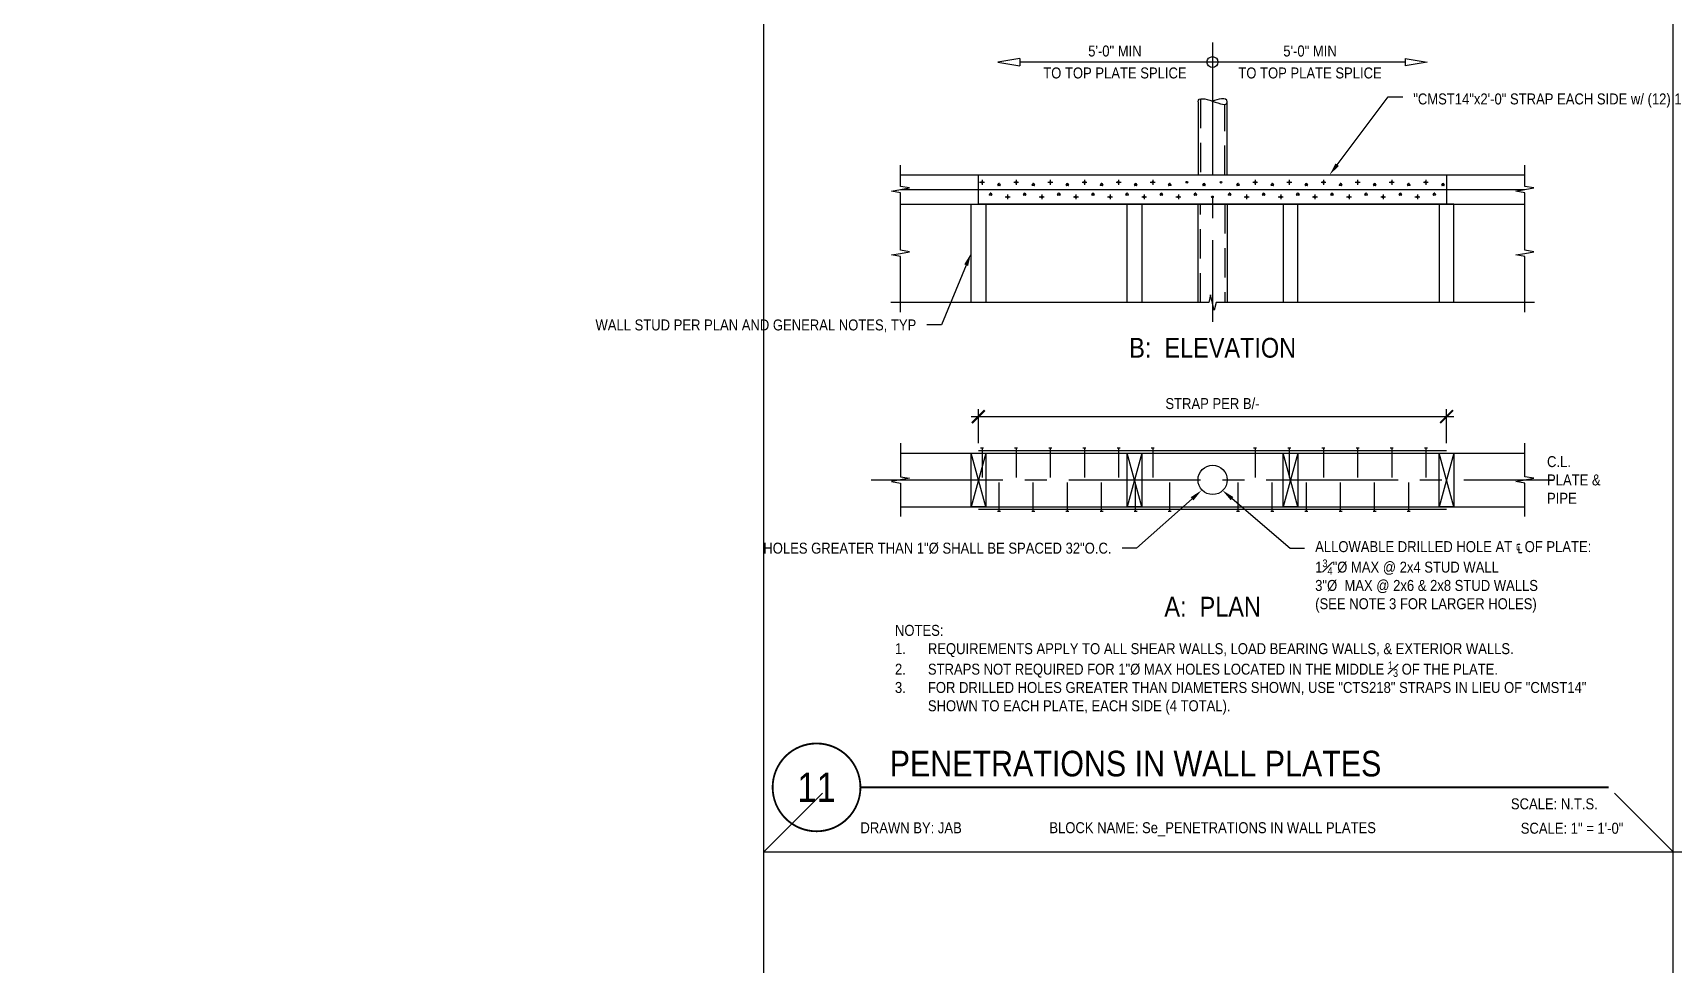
# Model space of a CAD drawing. Header units: inches. Extents: x -16404 to 14624, y -1591 to 16152.
# Drawn here: x 1229 to 1397.1, y 7280.5 to 7375.9 of the extents above; entities that cross this region are included whole.
import ezdxf
from ezdxf import colors
from ezdxf.entities.mleader import LeaderData, LeaderLine
from ezdxf.enums import TextEntityAlignment as Align
from ezdxf.math import Vec2, Vec3

# ---------------------------------------------------------------- set-up
doc = ezdxf.new("R2010")
doc.units = ezdxf.units.IN
doc.header["$LTSCALE"] = 24
doc.header["$MEASUREMENT"] = 0
for name, pattern in [('CENTER2', [1.125, 0.75, -0.125, 0.125, -0.125]), ('DASHED2', [0.375, 0.25, -0.125]), ('HIDDEN2', [0.1875, 0.125, -0.0625])]:
    doc.linetypes.add(name, pattern=pattern)
doc.layers.get('0').update_dxf_attribs({"linetype": 'CONTINUOUS'})
doc.layers.get('DefPoints').update_dxf_attribs({"color": 251, "linetype": 'CONTINUOUS'})
doc.layers.add('DESIGNER COMMENTS', color=221, linetype='CONTINUOUS', plot=False)
doc.layers.add('S-ANNO-GRID-NONPLOT', color=251, linetype='CONTINUOUS', plot=False)
for name, color, linetype in [('S-ANNO-DIMS', 2, 'CONTINUOUS'), ('S-ANNO-NOTE', 4, 'CONTINUOUS'), ('S-BREAK', 2, 'CONTINUOUS'), ('S-GRID', 1, 'CENTER2'), ('S-NAIL', 2, 'CONTINUOUS'), ('S-SIMPSON', 2, 'CONTINUOUS'), ('S-STEEL', 4, 'CONTINUOUS'), ('S-TYP DETAIL BLOCKS', 1, 'CONTINUOUS'), ('S-WOOD', 3, 'CONTINUOUS')]:
    doc.layers.add(name, color=color, linetype=linetype)
doc.styles.add('Arial', font='arial.ttf', dxfattribs={"width": 0.85})
doc.dimstyles.new('DIM-12_Se', dxfattribs={"dimscale": 12, "dimtxt": 0.09375, "dimasz": 0.109375, "dimexe": 0.0625, "dimexo": 0.0625, "dimgap": 0.0625, "dimtad": 1, "dimdec": 4, "dimzin": 11, "dimdsep": 46, "dimlunit": 4, "dimtxsty": 'Arial', "dimblk": 'ARCHTICK', "dimcen": 0.125, "dimdle": 0.0625, "dimclrd": 256, "dimclre": 256, "dimclrt": 4, "dimadec": 0, "dimazin": 0, "dimtfac": 0.75, "dimtdec": 4, "dimtmove": 0, "dimatfit": 3, "dimfxl": 1, "dimfrac": 1, "dimtolj": 1, "dimtzin": 0, "dimarcsym": 0})

# ---------------------------------------------------------------- blocks, each defined once
blk = doc.blocks.new('Se_24x36_DETAILS_GRID')
for p, q in [((-3.5066282411666e-15, 7.66666666666671), (-3.5066282411666e-15, 15.33333333333338)), ((7.767424906270946, 7.66666666666672), (7.767424906270946, 15.33333333333339)), ((5.68e-14, 7.666666666666777), (0.5000000000221121, 8.166666666688936)), ((3.552713678800501e-15, 7.666666666666725), (7.767424906270949, 7.666666666666721)), ((-3.5066282411666e-15, 3.730349362740526e-14), (-3.5066282411666e-15, 7.66666666666671)), ((7.76742490627095, 7.666666666666725), (15.5348498125419, 7.666666666666721)), ((7.767424906270946, 4.707345624410664e-14), (7.767424906270946, 7.66666666666672))]:
    blk.add_line(p, q)
at = {"linetype": 'DASHED2', "ltscale": 0.5}
blk.add_line((7.767424906270946, 7.66666666666672), (7.267424906248898, 8.166666666688881), dxfattribs=at)
blk = doc.blocks.new('_Open90')
at = {"color": 0, "linetype": 'ByBlock', "lineweight": -2}
for p, q in [((-0.5, 0.5), (0, 0)), ((0, 0), (-1, 0)), ((0, 0), (-0.5, -0.5))]:
    blk.add_line(p, q, dxfattribs=at)
blk = doc.blocks.new('*U309')
at = {"const_width": 0.1875}
for points in [[(-4.5, 1.695570592395378e-15, -1), (4.5, 1.479114197289397e-31, 3.732050807568883)], [(-4.5, 5.087936460698574e-16, 1), (4.5, 0, -3.732050807568883)]]:
    blk.add_lwpolyline(points, format="xyb", dxfattribs=at)
blk.add_lwpolyline([(4.5, 0), (81.20909887498601, 0)], dxfattribs=at)
blk.add_circle((0, 0), 4.5)
at = {"style": 'Arial', "width": 0.85}
for tag, p in [('DWG_TITLE_1', (7.5, 6.1875)), ('DWG_TITLE_2', (7.5, 2.4375))]:
    blk.add_attdef(tag, text='', height=2.625, dxfattribs=at).set_placement(p, align=Align.MIDDLE_LEFT)
blk.add_attdef('#', text='', height=3, dxfattribs=at).set_placement((0, 0), align=Align.MIDDLE_CENTER)
blk.add_attdef('SCALE', text='', height=1.125, dxfattribs=at).set_placement((80.08409887498601, -1.125), align=Align.TOP_RIGHT)
blk = doc.blocks.new('_ARCHTICK')
at = {"color": 0, "linetype": 'ByBlock', "const_width": 0.15}
blk.add_lwpolyline([(-0.5, -0.5), (0.5, 0.5)], dxfattribs=at)
blk = doc.blocks.new('*D819')
at = {"layer": 'DefPoints', "color": 0, "transparency": 16777216}
for p in [(64.58765918562221, 37.98376447547071), (16.58765918562221, 34.49999999973625), (64.58765918562221, 34.49999999973625)]:
    blk.add_point(p, dxfattribs=at)
at = {"layer": 'S-ANNO-DIMS', "lineweight": -2, "transparency": 16777216}
for p, q in [((16.58765918562221, 35.24999999973625), (16.58765918562221, 38.73376447547071)), ((64.58765918562221, 35.24999999973625), (64.58765918562221, 38.73376447547071)), ((15.83765918562221, 37.98376447547071), (65.33765918562221, 37.98376447547071))]:
    blk.add_line(p, q, dxfattribs=at)
at = {"layer": 'S-ANNO-DIMS', "lineweight": -2, "transparency": 16777216, "xscale": 1.3125, "yscale": 1.3125, "zscale": 1.3125, "rotation": 180}
blk.add_blockref('_ARCHTICK', (16.58765918562221, 37.98376447547071), dxfattribs=at)
at = {"layer": 'S-ANNO-DIMS', "lineweight": -2, "transparency": 16777216, "xscale": 1.3125, "yscale": 1.3125, "zscale": 1.3125}
blk.add_blockref('_ARCHTICK', (64.58765918562221, 37.98376447547071), dxfattribs=at)
at = {"layer": 'S-ANNO-DIMS', "color": 4, "transparency": 16777216, "insert": (40.58765918562221, 39.31544933222378), "char_height": 1.125, "attachment_point": 5, "style": 'Arial'}
blk.add_mtext('\\A1;STRAP PER B/-', dxfattribs=at)
blk = doc.blocks.new('*U2087')
blk.add_lwpolyline([(1.500000000000205, -5.500000000004119), (2.05391259555654e-13, -5.500000000004119), (0, -1.818989403545856e-12), (1.5, -1.818989403545856e-12)], close=True)
at = {"layer": 'S-WOOD', "color": 2}
for p, q in [((1.500000000000205, -5.5000000000023), (0, 0)), ((1.5, 0), (2.05391259555654e-13, -5.5000000000023))]:
    blk.add_line(p, q, dxfattribs=at)
blk = doc.blocks.new('*U268')
at = {"color": 0, "linetype": 'ByBlock'}
blk.add_open_spline([(0, 0), (0, -0.4948916452620948), (1.506764594622953, -0.1306461210194419), (2.98601738442818, 0.5059470684267091), (2.999998295879664, -4.395888561525815e-11), (2.999998295879664, -0.506140199924681), (1.948732478178602, -0.2665990548205495), (1.483108896201311, -0.06817379965851465)], degree=3, knots=[0, 0, 0, 0, 8.908054674850677, 18.01858344862746, 18.01858344862746, 18.01858344862746, 27.12911222241589, 27.12911222241589, 27.12911222241589, 27.12911222241589], dxfattribs=at)
blk = doc.blocks.new('NAIL-END')
at = {"color": 2}
for p, q in [((-0.2499999999990905, 0), (0.2499999999990905, 0)), ((9.094947017729282e-13, 0.2499999999990905), (-9.094947017729282e-13, -0.25))]:
    blk.add_line(p, q, dxfattribs=at)
blk = doc.blocks.new('*U243')
at = {"color": 3}
blk.add_line((0.1540092056980029, 0.25), (-0.1540092056980029, 0.25), dxfattribs=at)
at = {"color": 0, "linetype": 'ByBlock'}
blk.add_line((0, 0.25), (-2.220446049250313e-16, -2.75), dxfattribs=at)
blk = doc.blocks.new('Se_PENETRATIONS IN WALL PLATES')
at = {"layer": 'S-ANNO-NOTE', "color": 2}
for p, q in [((20.83765918562221, 74.68894141561759), (18.58765918562221, 74.31394141561759)), ((18.58765918562221, 74.31394141561759), (20.83765918562221, 73.93894141561759)), ((20.83765918562221, 74.68894141561759), (20.83765918562221, 73.93894141561759)), ((60.33765918562221, 74.31394141561759), (20.83765918562221, 74.31394141561759)), ((60.33765918562221, 74.68894141561759), (62.58765918562221, 74.31394141561759)), ((60.33765918562221, 74.68894141561759), (60.33765918562221, 73.93894141561759)), ((62.58765918562221, 74.31394141561759), (60.33765918562221, 73.93894141561759))]:
    blk.add_line(p, q, dxfattribs=at)
at = {"layer": 'S-ANNO-NOTE', "color": 1, "linetype": 'CENTER2', "ltscale": 0.75}
blk.add_line((5.60454943736022, 31.49999999973534), (75.60454943736022, 31.49999999973534), dxfattribs=at)
at = {"layer": 'S-ANNO-NOTE', "color": 2}
blk.add_circle((40.58765918562221, 74.31394141561759), 0.5625, dxfattribs=at)
at = {"layer": 'S-BREAK'}
for points in [[(8.60454943736022, 48.68182620007792), (8.60454943736022, 54.38890173234813), (7.69026865424803, 54.55240741613579), (8.60454943736022, 54.71591309990708), (9.51883022047241, 54.87941878369293), (8.60454943736022, 55.04292446747877), (8.60454943736022, 60.92298863217729), (7.69026865424803, 61.08649431596496), (8.60454943736022, 61.24999999973625), (9.51883022047241, 61.41350568352209), (8.60454943736022, 61.57701136730793), (8.60454943736022, 63.74999999973625)], [(72.60454943736113, 48.68182620007792), (72.60454943736113, 54.38890173234813), (71.69026865424894, 54.55240741613579), (72.60454943736113, 54.71591309990708), (73.51883022047332, 54.87941878369293), (72.60454943736022, 55.04292446747877), (72.60454943736022, 60.92298863217729), (71.69026865424803, 61.08649431596496), (72.60454943736022, 61.24999999973625), (73.51883022047241, 61.41350568352209), (72.60454943736022, 61.57701136730793), (72.60454943736022, 63.74999999973625)], [(73.60454943736113, 49.68182620007792), (40.96623275032198, 49.68182620007792), (40.7769459679721, 48.90347500713142), (40.39837240327142, 50.46017739302442), (40.20908562092427, 49.68182620007792), (7.60454943736022, 49.68182620007792)], [(8.60454943736022, 35.24999999973625), (8.60454943736022, 31.82701136729429), (9.518830220468772, 31.66350568350663), (8.60454943736022, 31.49999999973534), (7.690268654244392, 31.33649431594949), (8.60454943736022, 31.17298863216365), (8.60454943736022, 27.74999999973352)], [(72.60454943736022, 27.74999999973352), (72.60454943736022, 31.17298863217638), (71.69026865424803, 31.33649431596405), (72.60454943736022, 31.49999999973534), (73.51883022047241, 31.66350568352118), (72.60454943736022, 31.82701136730702), (72.60454943736022, 35.24999999973625)]]:
    blk.add_lwpolyline(points, dxfattribs=at)
at = {"layer": 'S-GRID', "color": 1, "linetype": 'CENTER2', "ltscale": 0.75}
blk.add_line((40.58765918562221, 76.31394141561759), (40.58765918562221, 47.68182620007701), dxfattribs=at)
at = {"layer": 'S-SIMPSON'}
for p, q in [((16.58765918562221, 59.74999999973625), (16.58765918562221, 62.74999999973625)), ((17.71663213544343, 60.71137499973611), (17.81059589175402, 60.87412499973561)), ((17.9316229419328, 60.66449999973611), (17.74369542931163, 60.66449999973611)), ((17.86472247949041, 60.87412499973561), (17.958686235801, 60.71137499973611)), ((18.59163213544343, 61.71137499973611), (18.68559589175402, 61.87412499973561)), ((18.8066229419328, 61.66449999973611), (18.61869542931163, 61.66449999973611)), ((18.73972247949041, 61.87412499973561), (18.833686235801, 61.71137499973611)), ((21.21663213544343, 60.71137499973611), (21.31059589175402, 60.87412499973561)), ((21.4316229419328, 60.66449999973611), (21.24369542931163, 60.66449999973611)), ((21.36472247949041, 60.87412499973561), (21.458686235801, 60.71137499973611)), ((22.09163213544343, 61.71137499973611), (22.18559589175402, 61.87412499973561)), ((22.3066229419328, 61.66449999973611), (22.11869542931163, 61.66449999973611)), ((22.23972247949041, 61.87412499973561), (22.333686235801, 61.71137499973611)), ((24.71663213544343, 60.71137499973611), (24.81059589175402, 60.87412499973561)), ((24.9316229419328, 60.66449999973611), (24.74369542931163, 60.66449999973611)), ((24.86472247949041, 60.87412499973561), (24.958686235801, 60.71137499973611)), ((25.59163213544343, 61.71137499973611), (25.68559589175402, 61.87412499973561)), ((25.8066229419328, 61.66449999973611), (25.61869542931163, 61.66449999973611)), ((25.73972247949041, 61.87412499973561), (25.833686235801, 61.71137499973611)), ((28.21663213544343, 60.71137499973611), (28.31059589175402, 60.87412499973561)), ((28.4316229419328, 60.66449999973611), (28.24369542931163, 60.66449999973611)), ((28.36472247949041, 60.87412499973561), (28.458686235801, 60.71137499973611)), ((29.09163213544343, 61.71137499973611), (29.18559589175402, 61.87412499973561)), ((29.3066229419328, 61.66449999973611), (29.11869542931163, 61.66449999973611)), ((29.23972247949041, 61.87412499973561), (29.333686235801, 61.71137499973611)), ((31.71663213544343, 60.71137499973611), (31.81059589175402, 60.87412499973561)), ((31.9316229419328, 60.66449999973611), (31.74369542931163, 60.66449999973611)), ((31.86472247949041, 60.87412499973561), (31.958686235801, 60.71137499973611)), ((32.59163213544343, 61.71137499973611), (32.68559589175402, 61.87412499973561)), ((32.8066229419328, 61.66449999973611), (32.61869542931163, 61.66449999973611)), ((32.73972247949041, 61.87412499973561), (32.833686235801, 61.71137499973611)), ((35.21663213544343, 60.71137499973611), (35.31059589175402, 60.87412499973561)), ((35.4316229419328, 60.66449999973611), (35.24369542931163, 60.66449999973611)), ((35.36472247949041, 60.87412499973561), (35.458686235801, 60.71137499973611)), ((36.09163213544343, 61.71137499973611), (36.18559589175402, 61.87412499973561)), ((36.3066229419328, 61.66449999973611), (36.11869542931163, 61.66449999973611)), ((36.23972247949041, 61.87412499973561), (36.333686235801, 61.71137499973611)), ((38.71663213544343, 60.71137499973611), (38.81059589175402, 60.87412499973561)), ((38.9316229419328, 60.66449999973611), (38.74369542931163, 60.66449999973611)), ((38.86472247949041, 60.87412499973561), (38.958686235801, 60.71137499973611)), ((39.59163213544343, 61.71137499973611), (39.68559589175402, 61.87412499973561)), ((39.8066229419328, 61.66449999973611), (39.61869542931163, 61.66449999973611)), ((39.73972247949041, 61.87412499973561), (39.833686235801, 61.71137499973611)), ((42.21663213544343, 60.71137499973611), (42.31059589175402, 60.87412499973561)), ((42.4316229419328, 60.66449999973611), (42.24369542931163, 60.66449999973611)), ((42.36472247949041, 60.87412499973561), (42.458686235801, 60.71137499973611)), ((43.09163213544343, 61.71137499973611), (43.18559589175402, 61.87412499973561)), ((43.3066229419328, 61.66449999973611), (43.11869542931163, 61.66449999973611)), ((43.23972247949041, 61.87412499973561), (43.333686235801, 61.71137499973611)), ((45.71663213544343, 60.71137499973611), (45.81059589175402, 60.87412499973561)), ((45.9316229419328, 60.66449999973611), (45.74369542931163, 60.66449999973611)), ((45.86472247949041, 60.87412499973561), (45.958686235801, 60.71137499973611)), ((46.59163213544343, 61.71137499973611), (46.68559589175402, 61.87412499973561)), ((46.8066229419328, 61.66449999973611), (46.61869542931163, 61.66449999973611)), ((46.73972247949041, 61.87412499973561), (46.833686235801, 61.71137499973611)), ((49.21663213544343, 60.71137499973611), (49.31059589175402, 60.87412499973561)), ((49.4316229419328, 60.66449999973611), (49.24369542931163, 60.66449999973611)), ((49.36472247949041, 60.87412499973561), (49.458686235801, 60.71137499973611)), ((50.09163213544343, 61.71137499973611), (50.18559589175402, 61.87412499973561)), ((50.3066229419328, 61.66449999973611), (50.11869542931163, 61.66449999973611)), ((50.23972247949041, 61.87412499973561), (50.333686235801, 61.71137499973611)), ((52.71663213544343, 60.71137499973611), (52.81059589175402, 60.87412499973561)), ((52.9316229419328, 60.66449999973611), (52.74369542931163, 60.66449999973611)), ((52.86472247949041, 60.87412499973561), (52.958686235801, 60.71137499973611)), ((53.59163213544343, 61.71137499973611), (53.68559589175402, 61.87412499973561)), ((53.8066229419328, 61.66449999973611), (53.61869542931163, 61.66449999973611)), ((53.73972247949041, 61.87412499973561), (53.833686235801, 61.71137499973611)), ((56.21663213544343, 60.71137499973611), (56.31059589175402, 60.87412499973561)), ((56.4316229419328, 60.66449999973611), (56.24369542931163, 60.66449999973611)), ((56.36472247949041, 60.87412499973561), (56.458686235801, 60.71137499973611)), ((57.09163213544343, 61.71137499973611), (57.18559589175402, 61.87412499973561)), ((57.3066229419328, 61.66449999973611), (57.11869542931163, 61.66449999973611)), ((57.23972247949041, 61.87412499973561), (57.333686235801, 61.71137499973611)), ((59.71663213544343, 60.71137499973611), (59.81059589175402, 60.87412499973561)), ((59.9316229419328, 60.66449999973611), (59.74369542931163, 60.66449999973611)), ((59.86472247949041, 60.87412499973561), (59.958686235801, 60.71137499973611)), ((60.59163213544343, 61.71137499973611), (60.68559589175402, 61.87412499973561)), ((60.8066229419328, 61.66449999973611), (60.61869542931163, 61.66449999973611)), ((60.73972247949041, 61.87412499973561), (60.833686235801, 61.71137499973611)), ((63.21663213544343, 60.71137499973611), (63.31059589175402, 60.87412499973561)), ((63.4316229419328, 60.66449999973611), (63.24369542931163, 60.66449999973611)), ((63.36472247949041, 60.87412499973561), (63.458686235801, 60.71137499973611)), ((64.09163213544343, 61.71137499973611), (64.18559589175402, 61.87412499973561)), ((64.3066229419328, 61.66449999973611), (64.11869542931163, 61.66449999973611)), ((64.23972247949041, 61.87412499973561), (64.333686235801, 61.71137499973611))]:
    blk.add_line(p, q, dxfattribs=at)
blk.add_lwpolyline([(16.58765918562221, 62.74999999973625), (64.58765918562221, 62.74999999973625), (64.58765918562221, 59.74999999973625), (16.58765918562221, 59.74999999973625)], dxfattribs=at)
for centre in [(16.96265918562221, 61.99999999973625), (19.58765918562221, 60.49999999973625), (20.46265918562221, 61.99999999973625), (23.08765918562221, 60.49999999973625), (23.96265918562221, 61.99999999973625), (26.58765918562221, 60.49999999973625), (27.46265918562221, 61.99999999973625), (30.08765918562221, 60.49999999973625), (30.96265918562221, 61.99999999973625), (33.58765918562221, 60.49999999973625), (34.46265918562221, 61.99999999973625), (37.08765918562221, 60.49999999973625), (37.96265918562221, 61.99999999973625), (40.58765918562221, 60.49999999973625), (41.46265918562221, 61.99999999973625), (44.08765918562221, 60.49999999973625), (44.96265918562221, 61.99999999973625), (47.58765918562221, 60.49999999973625), (48.46265918562221, 61.99999999973625), (51.08765918562221, 60.49999999973625), (51.96265918562221, 61.99999999973625), (54.58765918562221, 60.49999999973625), (55.46265918562221, 61.99999999973625), (58.08765918562221, 60.49999999973625), (58.96265918562221, 61.99999999973625), (61.58765918562221, 60.49999999973625), (62.46265918562221, 61.99999999973625)]:
    blk.add_circle(centre, 0.0855, dxfattribs=at)
for centre, radius, start, end in [((17.74369542931163, 60.69574999973611), 0.03125000000000479, 149.9999999999897, 270), ((17.83765918562221, 60.85849999973561), 0.03125000000000047, 30.00000000001032, 149.9999999999897), ((17.9316229419328, 60.69574999973611), 0.0312499999999961, 270, 30.00000000001032), ((18.61869542931163, 61.69574999973611), 0.03125000000000479, 149.9999999999897, 270), ((18.71265918562221, 61.85849999973561), 0.03125000000000224, 30.00000000001032, 149.9999999999897), ((18.8066229419328, 61.69574999973611), 0.03125000000000089, 270, 30.00000000001032), ((21.24369542931163, 60.69574999973611), 0.0312499999999999, 149.9999999999897, 270), ((21.33765918562221, 60.85849999973561), 0.03125000000000161, 30.00000000001032, 149.9999999999897), ((21.4316229419328, 60.69574999973611), 0.03125000000000089, 270, 30.00000000001032), ((22.11869542931163, 61.69574999973611), 0.03125000000000008, 149.9999999999897, 270), ((22.21265918562221, 61.85849999973561), 0.03125000000000049, 30.00000000001032, 149.9999999999897), ((22.3066229419328, 61.69574999973611), 0.03124999999999722, 270, 30.00000000001032), ((24.74369542931163, 60.69574999973611), 0.03124999999999973, 149.9999999999897, 270), ((24.83765918562221, 60.85849999973561), 0.03125000000000187, 30.00000000001032, 149.9999999999897), ((24.9316229419328, 60.69574999973611), 0.03125000000000102, 270, 30.00000000001032), ((25.61869542931163, 61.69574999973611), 0.03125000000000016, 149.9999999999897, 270), ((25.71265918562221, 61.85849999973561), 0.03125000000000071, 30.00000000001032, 149.9999999999897), ((25.8066229419328, 61.69574999973611), 0.03124999999999722, 270, 30.00000000001032), ((28.24369542931163, 60.69574999973611), 0.03124999999999973, 149.9999999999897, 270), ((28.33765918562221, 60.85849999973561), 0.03125000000000187, 30.00000000001032, 149.9999999999897), ((28.4316229419328, 60.69574999973611), 0.03125000000000102, 270, 30.00000000001032), ((29.11869542931163, 61.69574999973611), 0.03125000000000008, 149.9999999999897, 270), ((29.21265918562221, 61.85849999973561), 0.03125000000000203, 30.00000000001032, 149.9999999999897), ((29.3066229419328, 61.69574999973611), 0.03124999999999882, 270, 30.00000000001032), ((31.74369542931163, 60.69574999973611), 0.0312499999999985, 149.9999999999897, 270), ((31.83765918562221, 60.85849999973561), 0.03124999999999971, 30.00000000001032, 149.9999999999897), ((31.9316229419328, 60.69574999973611), 0.03125000000000032, 270, 30.00000000001032), ((32.61869542931163, 61.69574999973611), 0.03124999999999964, 149.9999999999897, 270), ((32.71265918562221, 61.85849999973561), 0.03125000000000026, 30.00000000001032, 149.9999999999897), ((32.8066229419328, 61.69574999973611), 0.03124999999999817, 270, 30.00000000001032), ((35.24369542931163, 60.69574999973611), 0.0312499999999985, 149.9999999999897, 270), ((35.33765918562221, 60.85849999973561), 0.03124999999999971, 30.00000000001032, 149.9999999999897), ((35.4316229419328, 60.69574999973611), 0.03125000000000032, 270, 30.00000000001032), ((36.11869542931163, 61.69574999973611), 0.03124999999999964, 149.9999999999897, 270), ((36.21265918562221, 61.85849999973561), 0.03125000000000021, 30.00000000001032, 149.9999999999897), ((36.3066229419328, 61.69574999973611), 0.03124999999999822, 270, 30.00000000001032), ((38.74369542931163, 60.69574999973611), 0.03125000000000034, 149.9999999999897, 270), ((38.83765918562221, 60.85849999973561), 0.03124999999999973, 30.00000000001032, 149.9999999999897), ((38.9316229419328, 60.69574999973611), 0.03125000000000062, 270, 30.00000000001032), ((39.61869542931163, 61.69574999973611), 0.03124999999999964, 149.9999999999897, 270), ((39.71265918562221, 61.85849999973561), 0.03125000000000024, 30.00000000001032, 149.9999999999897), ((39.8066229419328, 61.69574999973611), 0.03124999999999908, 270, 30.00000000001032), ((42.24369542931163, 60.69574999973611), 0.03125000000000034, 149.9999999999897, 270), ((42.33765918562221, 60.85849999973561), 0.03124999999999983, 30.00000000001032, 149.9999999999897), ((42.4316229419328, 60.69574999973611), 0.0312500000000002, 270, 30.00000000001032), ((43.11869542931163, 61.69574999973611), 0.0312499999999999, 149.9999999999897, 270), ((43.21265918562221, 61.85849999973561), 0.03125000000000015, 30.00000000001032, 149.9999999999897), ((43.3066229419328, 61.69574999973611), 0.03124999999999964, 270, 30.00000000001032), ((45.74369542931163, 60.69574999973611), 0.03125000000000034, 149.9999999999897, 270), ((45.83765918562221, 60.85849999973561), 0.03124999999999983, 30.00000000001032, 149.9999999999897), ((45.9316229419328, 60.69574999973611), 0.0312500000000002, 270, 30.00000000001032), ((46.61869542931163, 61.69574999973611), 0.0312499999999999, 149.9999999999897, 270), ((46.71265918562221, 61.85849999973561), 0.03125000000000065, 30.00000000001032, 149.9999999999897), ((46.8066229419328, 61.69574999973611), 0.03124999999999925, 270, 30.00000000001032), ((49.24369542931163, 60.69574999973611), 0.03125000000000034, 149.9999999999897, 270), ((49.33765918562221, 60.85849999973561), 0.03124999999999931, 30.00000000001032, 149.9999999999897), ((49.4316229419328, 60.69574999973611), 0.03125000000000062, 270, 30.00000000001032), ((50.11869542931163, 61.69574999973611), 0.03124999999999964, 149.9999999999897, 270), ((50.21265918562221, 61.85849999973561), 0.03124999999999978, 30.00000000001032, 149.9999999999897), ((50.3066229419328, 61.69574999973611), 0.03124999999999955, 270, 30.00000000001032), ((52.74369542931163, 60.69574999973611), 0.0312499999999985, 149.9999999999897, 270), ((52.83765918562221, 60.85849999973561), 0.03124999999999942, 30.00000000001032, 149.9999999999897), ((52.9316229419328, 60.69574999973611), 0.03125000000000032, 270, 30.00000000001032), ((53.61869542931163, 61.69574999973611), 0.03124999999999964, 149.9999999999897, 270), ((53.71265918562221, 61.85849999973561), 0.03124999999999995, 30.00000000001032, 149.9999999999897), ((53.8066229419328, 61.69574999973611), 0.03124999999999865, 270, 30.00000000001032), ((56.24369542931163, 60.69574999973611), 0.0312499999999985, 149.9999999999897, 270), ((56.33765918562221, 60.85849999973561), 0.03124999999999942, 30.00000000001032, 149.9999999999897), ((56.4316229419328, 60.69574999973611), 0.03125000000000032, 270, 30.00000000001032), ((57.11869542931163, 61.69574999973611), 0.03124999999999964, 149.9999999999897, 270), ((57.21265918562221, 61.85849999973561), 0.03125000000000185, 30.00000000001032, 149.9999999999897), ((57.3066229419328, 61.69574999973611), 0.03124999999999714, 270, 30.00000000001032), ((59.74369542931163, 60.69574999973611), 0.03124999999999973, 149.9999999999897, 270), ((59.83765918562221, 60.85849999973561), 0.03125000000000124, 30.00000000001032, 149.9999999999897), ((59.9316229419328, 60.69574999973611), 0.03125000000000093, 270, 30.00000000001032), ((60.61869542931163, 61.69574999973611), 0.03124999999999964, 149.9999999999897, 270), ((60.71265918562221, 61.85849999973561), 0.03125000000000172, 30.00000000001032, 149.9999999999897), ((60.8066229419328, 61.69574999973611), 0.03124999999999982, 270, 30.00000000001032), ((63.24369542931163, 60.69574999973611), 0.03124999999999973, 149.9999999999897, 270), ((63.33765918562221, 60.85849999973561), 0.03124999999999973, 30.00000000001032, 149.9999999999897), ((63.4316229419328, 60.69574999973611), 0.03125000000000062, 270, 30.00000000001032), ((64.11869542931163, 61.69574999973611), 0.03124999999999964, 149.9999999999897, 270), ((64.21265918562221, 61.85849999973561), 0.03125000000000024, 30.00000000001032, 149.9999999999897), ((64.3066229419328, 61.69574999973611), 0.03124999999999908, 270, 30.00000000001032)]:
    blk.add_arc(centre, radius, start, end, dxfattribs=at)
at = {"layer": 'S-STEEL'}
for p, q in [((16.58765918562221, 34.49999999973625), (64.58765918562221, 34.49999999973625)), ((16.58765918562221, 28.49999999973352), (64.58765918562221, 28.49999999973352)), ((16.58765918562221, 28.49999999973352), (64.58765918562221, 28.49999999973352))]:
    blk.add_line(p, q, dxfattribs=at)
for points in [[(39.10455028942033, 70.24576761595927), (39.10455028942033, 62.74999999973625), (42.10454858530011, 62.74999999973625), (42.10454858530011, 70.24576761595927)], [(39.10455028942033, 49.68182620007792), (39.10455028942033, 59.74999999973625), (42.10454858530011, 59.74999999973625), (42.10454858530011, 49.68182620007792)]]:
    blk.add_lwpolyline(points, dxfattribs=at)
at = {"layer": 'S-STEEL', "color": 2, "linetype": 'HIDDEN2'}
for points in [[(39.35455028942033, 70.54527797335322), (39.35455028942033, 62.74999999973625), (41.85454858530011, 62.74999999973625), (41.85454858530011, 69.98054840397617)], [(39.35455028942033, 49.68182620007792), (39.35455028942033, 59.74999999973625), (41.85454858530011, 59.74999999973625), (41.85454858530011, 49.68182620007792)]]:
    blk.add_lwpolyline(points, dxfattribs=at)
at = {"layer": 'S-WOOD'}
for p, q in [((8.60454943736022, 62.74999999973625), (72.60454943736022, 62.74999999973625)), ((8.60454943736022, 61.24999999973625), (72.60454943736022, 61.24999999973625)), ((8.60454943736022, 59.74999999973625), (72.60454943736022, 59.74999999973625)), ((8.60454943736022, 34.24999999973625), (72.60454943736022, 34.24999999973625)), ((8.60454943736022, 28.74999999973352), (72.60454943736022, 28.74999999973352))]:
    blk.add_line(p, q, dxfattribs=at)
for points in [[(15.83765918562221, 49.68182620007701), (15.83765918562221, 59.74999999973625), (17.33765918562221, 59.74999999973625), (17.33765918562221, 49.68182620007701)], [(31.83765918562221, 49.68182620007792), (31.83765918562221, 59.74999999973625), (33.33765918562221, 59.74999999973625), (33.33765918562221, 49.68182620007792)], [(49.33765918562221, 49.68182620007792), (49.33765918562221, 59.74999999973625), (47.83765918562221, 59.74999999973625), (47.83765918562221, 49.68182620007792)], [(65.33765918562221, 49.68182620007792), (65.33765918562221, 59.74999999973625), (63.83765918562221, 59.74999999973625), (63.83765918562221, 49.68182620007792)]]:
    blk.add_lwpolyline(points, dxfattribs=at)
blk.add_circle((40.60454943736022, 31.49840119399505), 1.5, dxfattribs=at)
at = {"layer": 'S-BREAK', "xscale": -1, "rotation": 180}
blk.add_blockref('*U268', (39.10455028942033, 70.24576761595927), dxfattribs=at)
at = {"layer": 'S-NAIL'}
for name, p in [('NAIL-END', (16.96265918562221, 61.99999999973625)), ('NAIL-END', (20.46265918562221, 61.99999999973625)), ('NAIL-END', (23.96265918562221, 61.99999999973625)), ('NAIL-END', (27.46265918562221, 61.99999999973625)), ('NAIL-END', (30.96265918562221, 61.99999999973625)), ('NAIL-END', (34.46265918562221, 61.99999999973625)), ('NAIL-END', (44.96265918562221, 61.99999999973625)), ('NAIL-END', (48.46265918562221, 61.99999999973625)), ('NAIL-END', (51.96265918562221, 61.99999999973625)), ('NAIL-END', (55.46265918562221, 61.99999999973625)), ('NAIL-END', (58.96265918562221, 61.99999999973625)), ('NAIL-END', (62.46265918562221, 61.99999999973625)), ('NAIL-END', (19.58765918562221, 60.49999999973625)), ('NAIL-END', (23.08765918562221, 60.49999999973625)), ('NAIL-END', (26.58765918562221, 60.49999999973625)), ('NAIL-END', (30.08765918562221, 60.49999999973625)), ('NAIL-END', (33.58765918562221, 60.49999999973625)), ('NAIL-END', (37.08765918562221, 60.49999999973625)), ('NAIL-END', (44.08765918562221, 60.49999999973625)), ('NAIL-END', (47.58765918562221, 60.49999999973625)), ('NAIL-END', (51.08765918562221, 60.49999999973625)), ('NAIL-END', (54.58765918562221, 60.49999999973625)), ('NAIL-END', (58.08765918562221, 60.49999999973625)), ('NAIL-END', (61.58765918562221, 60.49999999973625)), ('*U243', (16.96265918562221, 34.49999999973625)), ('*U243', (20.46265918562221, 34.49999999973625)), ('*U243', (23.96265918562221, 34.49999999973625)), ('*U243', (27.46265918562221, 34.49999999973625)), ('*U243', (30.96265918562221, 34.49999999973625)), ('*U243', (34.46265918562221, 34.49999999973625)), ('*U243', (44.96265918562221, 34.49999999973625)), ('*U243', (48.46265918562221, 34.49999999973625)), ('*U243', (51.96265918562221, 34.49999999973625)), ('*U243', (55.46265918562221, 34.49999999973625)), ('*U243', (58.96265918562221, 34.49999999973625)), ('*U243', (62.46265918562221, 34.49999999973625))]:
    blk.add_blockref(name, p, dxfattribs=at)
at = {"layer": 'S-NAIL', "xscale": -1, "rotation": 180}
for p in [(18.71265918562221, 28.49999999973352), (22.21265918562221, 28.49999999973352), (25.71265918562221, 28.49999999973352), (29.21265918562221, 28.49999999973352), (32.71265918562221, 28.49999999973352), (36.21265918562221, 28.49999999973352), (43.21265918562221, 28.49999999973352), (46.71265918562221, 28.49999999973352), (50.21265918562221, 28.49999999973352), (53.71265918562221, 28.49999999973352), (57.21265918562221, 28.49999999973352), (60.71265918562221, 28.49999999973352)]:
    blk.add_blockref('*U243', p, dxfattribs=at)
at = {"layer": 'S-WOOD'}
for p in [(15.83765918562221, 34.24999999973625), (31.83765918562221, 34.24999999973625), (47.83765918562221, 34.24999999973807), (63.83765918562221, 34.24999999973807)]:
    blk.add_blockref('*U2087', p, dxfattribs=at)
at = {"layer": 'DESIGNER COMMENTS', "char_height": 1.125, "style": 'Arial'}
for s, insert, width, attachment_point in [('\\A1;DRAWN BY: JAB', (4.499838770645511, -3.581014512990805), 14.8543838124, 1), ('\\A1;SCALE: 1{\\H1x;" = 1\'-0"}', (82.70909887498601, -3.625000000266482), 19.68744999823992, 3)]:
    blk.add_mtext(s, dxfattribs=dict(at, insert=insert, width=width, attachment_point=attachment_point))
at = {"layer": 'DESIGNER COMMENTS', "insert": (40.60454943736113, -4.294642857409599), "char_height": 1.125, "attachment_point": 5, "style": 'Arial'}
blk.add_mtext('\\A1;BLOCK NAME: Se_PENETRATIONS IN WALL PLATES', dxfattribs=at)
at = {"layer": 'S-ANNO-NOTE', "char_height": 1.125, "width": 17.04136489420489, "attachment_point": 5, "line_spacing_factor": 1.2, "style": 'Arial'}
for insert in [(30.58765918562221, 74.31394141561759), (50.58765918562221, 74.31394141561759)]:
    blk.add_mtext('5\'-0" MIN\\PTO TOP PLATE SPLICE', dxfattribs=dict(at, insert=insert))
at = {"layer": 'S-ANNO-NOTE', "color": 6, "char_height": 2.024999999999999, "attachment_point": 8, "style": 'Arial'}
for s, insert, width in [('B:  ELEVATION', (40.60454943736022, 43.99999999973352), 20.95458775906567), ('A:  PLAN', (40.60454943736022, 17.49999999973443), 15.00547281806516)]:
    blk.add_mtext(s, dxfattribs=dict(at, insert=insert, width=width))
at = {"layer": 'S-ANNO-NOTE', "char_height": 1.125, "style": 'Arial'}
for s, insert, width, attachment_point in [('C.L. PLATE & PIPE', (74.88252188616661, 31.49999999973534), 6.992657742155526, 4), ('NOTES:\\P\\pi-3.375,l3.375,t3.375;{\\A1;1.^IREQUIREMENTS APPLY TO ALL SHEAR WALLS, LOAD BEARING WALLS, & EXTERIOR WALLS.\\P2.^ISTRAPS NOT REQUIRED FOR 1"Ø MAX HOLES LOCATED IN THE MIDDLE \\H0.7x;\\S1#3;\\H1.42857x; OF THE PLATE.\\P3.^IFOR DRILLED HOLES GREATER THAN DIAMETERS SHOWN, USE "CTS218" STRAPS IN LIEU OF "CMST14" SHOWN TO EACH PLATE, EACH SIDE (4 TOTAL).}', (8.03976408487415, 7.459067717867583), 73.13646258232255, 7)]:
    blk.add_mtext(s, dxfattribs=dict(at, insert=insert, width=width, attachment_point=attachment_point))
at = {"layer": 'S-ANNO-DIMS'}
dim = blk.add_linear_dim(base=(64.58765918562221, 37.98376447547071), p1=(16.58765918562221, 34.49999999973625), p2=(64.58765918562221, 34.49999999973625), text='STRAP PER B/-', dimstyle='DIM-12_Se', dxfattribs=at)
dim.commit()
dim.dimension.update_dxf_attribs({"geometry": '*D819', "text_midpoint": (40.58765918562221, 37.98376447547071), "dimtype": 128})
at = {"layer": 'S-ANNO-NOTE'}
ml = blk.add_multileader_mtext('Standard', dxfattribs=at)
ml.set_content('\\A1;"CMST14"x2\'-0" STRAP EACH SIDE w/ (12) 10d @3{\\H0.7x;\\S1#2;\\H1.42857x;"O.C. TO EACH PLATE}', color=4, style='Arial')
ml.set_leader_properties(color=2)
ml.build(insert=Vec2(0, 0))
ml.multileader.update_dxf_attribs({"dogleg_length": 0.36, "arrow_head_size": 1.3125, "scale": 12})
ctx = ml.context
ctx.base_point, ctx.scale, ctx.char_height, ctx.arrow_head_size, ctx.landing_gap_size, ctx.plane_origin = Vec3(60.08765918562222, 70.74999999973625), 12, 1.125, 1.3125, 1.08, Vec3(17.49056238495814, -227.0995404720861)
notes = []
notes.append((ctx, [(0, (1, 1, 0), (58.58765918562221, 70.74999999973625), (1, 0), 1.500000000000007, [(0, [(52.58765918562221, 62.74999999973625)], 0, [])])]))
ctx.mtext.insert, ctx.mtext.width, ctx.mtext.flow_direction = Vec3(61.16765918562222, 71.32209241852036), 19.64539898454586, 5
ml = blk.add_multileader_mtext('Standard', dxfattribs=at)
ml.set_content('\\A1;WALL STUD PER PLAN AND GENERAL NOTES, TYP', color=4, style='Arial')
ml.set_leader_properties(color=2)
ml.build(insert=Vec2(0, 0))
ml.multileader.update_dxf_attribs({"dogleg_length": 0.36, "arrow_head_size": 1.3125, "scale": 12})
ctx = ml.context
ctx.base_point, ctx.scale, ctx.char_height, ctx.arrow_head_size, ctx.landing_gap_size, ctx.plane_origin = Vec3(-5.659235571451227, 47.38019639785125), 12, 1.125, 1.3125, 1.08, Vec3(52.35053980064185, 344.5654535717294)
ctx.text_align_type = 2
notes.append((ctx, [(0, (1, 1, 0), (12.80241858953104, 47.38019639785125), (-1, 0), 1.500000000000007, [(0, [(15.83765918562221, 54.71591309990617)], 0, [])])]))
ctx.mtext.insert, ctx.mtext.width, ctx.mtext.alignment, ctx.mtext.flow_direction = Vec3(10.22241858953104, 47.94269639785125), 14.74846565822008, 3, 5
ml = blk.add_multileader_mtext('Standard', dxfattribs=at)
ml.set_content('HOLES GREATER THAN 1"%%C SHALL BE SPACED 32"O.C.', color=4, style='Arial')
ml.set_leader_properties(color=2)
ml.build(insert=Vec2(0, 0))
ml.multileader.update_dxf_attribs({"dogleg_length": 0.36, "arrow_head_size": 1.3125, "scale": 12})
ctx = ml.context
ctx.base_point, ctx.scale, ctx.char_height, ctx.arrow_head_size, ctx.landing_gap_size, ctx.plane_origin = Vec3(11.31924029478484, 24.49999999973352), 12, 1.125, 1.3125, 1.08, Vec3(77.120626979181, 320.2556434012549)
ctx.text_align_type = 2
notes.append((ctx, [(0, (1, 1, 0), (32.81532487868662, 24.49999999973352), (-1, 0), 1.500000000000007, [(0, [(39.47465155157715, 30.43933982795534)], 0, [])])]))
ctx.mtext.insert, ctx.mtext.width, ctx.mtext.alignment, ctx.mtext.flow_direction = Vec3(30.23532487868662, 25.07247612524511), 22.43786327511771, 3, 5
ml = blk.add_multileader_mtext('Standard', dxfattribs=at)
ml.set_content('\\A1;ALLOWABLE DRILLED HOLE AT ℄ OF PLATE:\\P1{\\H0.7x;\\S3#4;\\H1.42857x;"%%C MAX @ 2x4 STUD WALL \\P3"%%C  MAX @ 2x6 & 2x8 STUD WALLS\\P(}SEE NOTE 3 FOR LARGER HOLES)', color=4, style='Arial')
ml.set_leader_properties(color=2)
ml.build(insert=Vec2(0, 0))
ml.multileader.update_dxf_attribs({"dogleg_length": 0.36, "arrow_head_size": 1.3125, "scale": 12})
ctx = ml.context
ctx.base_point, ctx.scale, ctx.char_height, ctx.arrow_head_size, ctx.landing_gap_size, ctx.plane_origin = Vec3(50.03531172335807, 24.49999999973352), 12, 1.125, 1.3125, 1.08, Vec3(3.949996467532401, 320.2556434012549)
notes.append((ctx, [(0, (1, 1, 0), (48.53531172335806, 24.49999999973352), (1, 0), 1.500000000000007, [(0, [(41.59597189513624, 30.43933982795534)], 0, [])])]))
ctx.mtext.insert, ctx.mtext.width, ctx.mtext.flow_direction = Vec3(51.11531172335799, 25.22787346494533), 32.46474694975041, 5
for ctx, leaders in notes:
    for number, flags, end, landing, length, lines in leaders:
        leader = LeaderData()
        leader.index, (leader.has_last_leader_line, leader.has_dogleg_vector, leader.attachment_direction) = number, flags
        leader.last_leader_point, leader.dogleg_vector, leader.dogleg_length = Vec3(end), Vec3(landing), length
        for number, points, colour, breaks in lines:
            line = LeaderLine()
            line.index, line.vertices, line.color, line.breaks = number, Vec3.list(points), colors.encode_raw_color(colour), breaks
            leader.lines.append(line)
        ctx.leaders.append(leader)

msp = doc.modelspace()

# ---------------------------------------------------------------- block references
at = {"layer": 'S-ANNO-GRID-NONPLOT', "xscale": 12, "yscale": 12, "zscale": 12}
msp.add_blockref('Se_24x36_DETAILS_GRID', (1303.906095126089, 7200), dxfattribs=at)
at = {"layer": 'S-ANNO-NOTE'}
msp.add_blockref('*U309', (1309.30154568873, 7298.60454943789), dxfattribs=at).add_auto_attribs({'#': '11', 'DWG_TITLE_2': 'PENETRATIONS IN WALL PLATES', 'SCALE': 'SCALE: N.T.S.'})
at = {"layer": 'S-TYP DETAIL BLOCKS'}
msp.add_blockref('Se_PENETRATIONS IN WALL PLATES', (1309.30154568873, 7298.60454943789), dxfattribs=at)

# ---------------------------------------------------------------- leaders
at = {"layer": 'DESIGNER COMMENTS'}
ml = msp.add_multileader_mtext('Standard', dxfattribs=at)
ml.set_content('\\A1;{\\L\\C256;IMPORTANT DESIGNER NOTE:\\l IF YOUR LEDGER DOES NOT ALLOW FOR THE FULL DEPTH OF NAILS SPECIFIED IN THIS CHART.  USE THE CHART TO THE RIGHT AND APPLY ALLOWABLE LOAD REDUCTION FACTOR (REF. PG. 22 OF SIMPSON CATALOG C-C-2019)}', color=4, style='Arial')
ml.set_leader_properties(color=256)
ml.set_arrow_properties(name='OPEN90')
ml.build(insert=Vec2(0, 0))
ml.multileader.update_dxf_attribs({"dogleg_length": 0.36, "arrow_head_size": 5.25, "scale": 48})
ctx = ml.context
ctx.base_point, ctx.scale, ctx.char_height, ctx.arrow_head_size, ctx.landing_gap_size, ctx.plane_origin = Vec3(7749.576793330803, 7516.228098504452), 48, 6, 5.25, 4.32, Vec3(7940.50091020686, 7764.199657192395)
notes = []
notes.append((ctx, [(0, (0, 0, 0), (0, 0), (1, 0), 1, [])]))
ctx.mtext.insert, ctx.mtext.width, ctx.mtext.defined_height, ctx.mtext.flow_direction = Vec3(7753.896793330803, 7520.110090318913), 143.1324040770143, 28.5009652192166, 5
ml = msp.add_multileader_mtext('Standard', dxfattribs=at)
ml.set_content('\\A1;{\\L\\C256;IMPORTANT DESIGNER NOTE:\\l IF YOUR LEDGER DOES NOT ALLOW FOR THE FULL DEPTH OF NAILS SPECIFIED IN THIS CHART.  USE THE CHART TO THE RIGHT AND APPLY ALLOWABLE LOAD REDUCTION FACTOR (REF. PG. 22 OF SIMPSON CATALOG C-C-2019)}', color=4, style='Arial')
ml.set_leader_properties(color=256)
ml.set_arrow_properties(name='OPEN90')
ml.build(insert=Vec2(0, 0))
ml.multileader.update_dxf_attribs({"dogleg_length": 0.36, "arrow_head_size": 5.25, "scale": 48})
ctx = ml.context
ctx.base_point, ctx.scale, ctx.char_height, ctx.arrow_head_size, ctx.landing_gap_size, ctx.plane_origin = Vec3(1680.518685511495, 7333.325691430892), 48, 6, 5.25, 4.32, Vec3(1871.442802387552, 7581.297250118835)
notes.append((ctx, [(0, (0, 0, 0), (0, 0), (1, 0), 1, [])]))
ctx.mtext.insert, ctx.mtext.width, ctx.mtext.defined_height, ctx.mtext.flow_direction = Vec3(1684.838685511495, 7337.207683245353), 143.1324040770143, 28.5009652192166, 5
for ctx, leaders in notes:
    for number, flags, end, landing, length, lines in leaders:
        leader = LeaderData()
        leader.index, (leader.has_last_leader_line, leader.has_dogleg_vector, leader.attachment_direction) = number, flags
        leader.last_leader_point, leader.dogleg_vector, leader.dogleg_length = Vec3(end), Vec3(landing), length
        for number, points, colour, breaks in lines:
            line = LeaderLine()
            line.index, line.vertices, line.color, line.breaks = number, Vec3.list(points), colors.encode_raw_color(colour), breaks
            leader.lines.append(line)
        ctx.leaders.append(leader)

doc.saveas('drawing.dxf')
